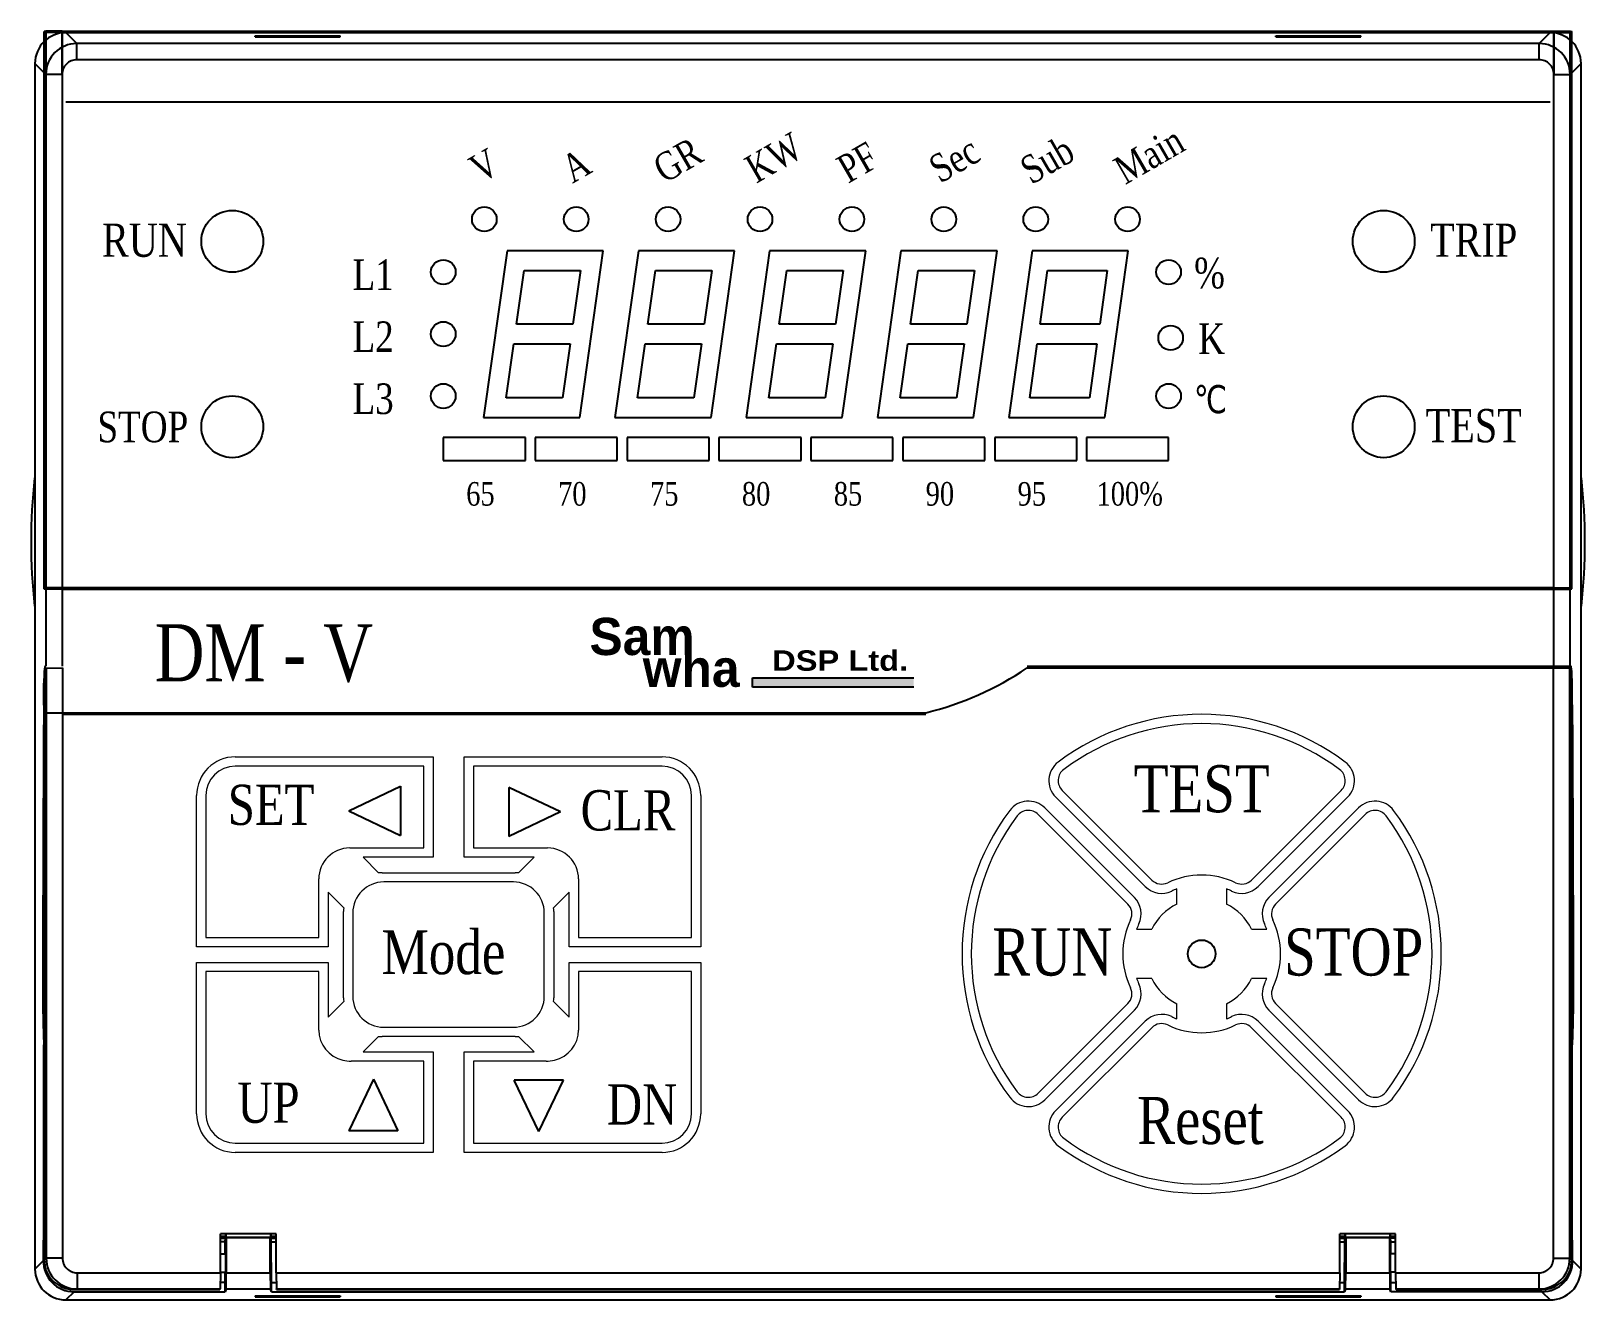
# Model space of a CAD drawing. Header units: millimetres. Extents: x 54 to 1685, y 68 to 1015.
# Drawn here: x 1000.9 to 1101.4, y 231.6 to 313.8 of the extents above; entities that cross this region are included whole.
import ezdxf
from ezdxf.enums import TextEntityAlignment as Align

# ---------------------------------------------------------------- set-up
doc = ezdxf.new("R2010")
doc.units = ezdxf.units.MM
doc.layers.add('02___PRT_ALL_AXES', color=7, linetype='Continuous')
doc.layers.add('40', color=7, linetype='Continuous')
doc.styles.add('SS', font='batang.ttc', dxfattribs={"width": 0.8})
doc.styles.get("Standard").update_dxf_attribs({"font": 'BareunDotumPro1.ttf'})

msp = doc.modelspace()

# ---------------------------------------------------------------- hatches: boundary and pattern name
msp.add_hatch(color=5).paths.add_polyline_path([(1047.552, 271.297), (1047.552, 271.891), (1057.99, 271.891), (1057.99, 271.297)])

# ---------------------------------------------------------------- linework, layer by layer
at = {"color": 7, "linetype": 'Continuous'}
for p, q in [((1001.86, 313.743), (1001.755, 313.726)), ((1001.755, 277.666), (1001.755, 313.726)), ((1001.755, 313.726), (1016.312, 313.726)), ((1001.755, 313.676), (1001.86, 313.659)), ((1001.755, 313.676), (1016.402, 313.676)), ((1002.912, 313.752), (1001.86, 313.743)), ((1001.86, 310.945), (1001.86, 313.743)), ((1001.86, 313.659), (1001.86, 277.733)), ((1002.912, 313.65), (1001.86, 313.659)), ((1002.912, 310.945), (1002.912, 313.752)), ((1002.912, 313.752), (1099.392, 313.752)), ((1002.912, 313.65), (1002.912, 277.742)), ((1002.912, 313.65), (1099.392, 313.65)), ((1003.857, 312.942), (1003.149, 313.65)), ((1099.155, 313.65), (1003.149, 313.65)), ((1016.312, 313.726), (1016.327, 313.733)), ((1016.312, 313.726), (1016.312, 313.676)), ((1016.327, 313.733), (1019.977, 313.733)), ((1016.402, 313.726), (1016.402, 313.676)), ((1016.416, 313.726), (1016.416, 313.669)), ((1016.416, 313.669), (1019.888, 313.669)), ((1019.888, 313.669), (1019.888, 313.726)), ((1019.902, 313.676), (1019.902, 313.726)), ((1019.902, 313.676), (1049.402, 313.676)), ((1019.992, 313.726), (1019.977, 313.733)), ((1019.992, 313.726), (1019.992, 313.676)), ((1019.992, 313.726), (1049.312, 313.726)), ((1052.902, 313.676), (1082.402, 313.676)), ((1052.992, 313.726), (1082.312, 313.726)), ((1082.312, 313.726), (1082.327, 313.733)), ((1082.312, 313.726), (1082.312, 313.676)), ((1082.327, 313.733), (1085.977, 313.733)), ((1082.402, 313.726), (1082.402, 313.676)), ((1082.416, 313.726), (1082.416, 313.669)), ((1082.416, 313.669), (1085.888, 313.669)), ((1085.902, 313.676), (1100.549, 313.676)), ((1085.992, 313.726), (1100.549, 313.726)), ((1098.447, 312.942), (1099.155, 313.65)), ((1099.392, 313.752), (1100.444, 313.743)), ((1099.392, 313.752), (1099.392, 310.945)), ((1099.392, 313.65), (1100.444, 313.659)), ((1099.392, 277.742), (1099.392, 313.65)), ((1100.444, 313.743), (1100.549, 313.726)), ((1100.444, 313.743), (1100.444, 310.945)), ((1100.549, 313.676), (1100.444, 313.659)), ((1100.444, 277.733), (1100.444, 313.659)), ((1100.549, 277.666), (1100.549, 313.726)), ((1003.857, 311.89), (1003.857, 312.942)), ((1098.447, 312.942), (1003.857, 312.942)), ((1015.402, 313.377), (1015.402, 313.443)), ((1015.402, 313.443), (1020.902, 313.443)), ((1015.402, 313.377), (1020.902, 313.377)), ((1020.902, 313.377), (1020.902, 313.443)), ((1081.402, 313.377), (1081.402, 313.443)), ((1081.402, 313.443), (1086.902, 313.443)), ((1081.402, 313.377), (1086.902, 313.377)), ((1086.902, 313.377), (1086.902, 313.443)), ((1098.447, 311.89), (1098.447, 312.942)), ((1001.152, 311.653), (1001.152, 233.643)), ((1001.86, 310.945), (1001.152, 311.653)), ((1098.447, 311.89), (1003.857, 311.89)), ((1100.444, 310.945), (1101.152, 311.653)), ((1101.152, 233.643), (1101.152, 311.653)), ((1002.912, 310.945), (1001.86, 310.945)), ((1099.392, 310.945), (1100.444, 310.945)), ((1099.155, 309.15), (1003.149, 309.15)), ((1001.755, 277.716), (1001.86, 277.733)), ((1001.755, 277.716), (1019.652, 277.716)), ((1001.86, 277.649), (1001.755, 277.666)), ((1001.755, 277.666), (1019.576, 277.666)), ((1002.912, 277.742), (1001.86, 277.733)), ((1001.86, 277.649), (1001.86, 272.646)), ((1002.912, 277.64), (1001.86, 277.649)), ((1002.912, 277.742), (1099.392, 277.742)), ((1002.912, 277.64), (1002.912, 272.646)), ((1002.912, 277.64), (1099.392, 277.64)), ((1082.652, 277.716), (1100.549, 277.716)), ((1082.728, 277.666), (1100.549, 277.666)), ((1099.392, 277.742), (1100.444, 277.733)), ((1099.392, 277.64), (1100.444, 277.649)), ((1099.392, 272.646), (1099.392, 277.64)), ((1100.549, 277.716), (1100.444, 277.733)), ((1100.444, 277.649), (1100.549, 277.666)), ((1100.444, 272.646), (1100.444, 277.649)), ((1001.835, 272.513), (1001.881, 272.529)), ((1001.881, 272.529), (1002.933, 272.546)), ((1001.881, 272.529), (1001.881, 234.351)), ((1002.933, 272.546), (1002.933, 234.351)), ((1065.324, 272.646), (1100.486, 272.646)), ((1065.324, 272.546), (1099.371, 272.546)), ((1098.499, 272.546), (1098.499, 272.646)), ((1098.799, 272.546), (1098.799, 272.62)), ((1099.371, 272.546), (1100.423, 272.529)), ((1099.371, 234.351), (1099.371, 272.546)), ((1100.469, 272.513), (1100.423, 272.529)), ((1100.423, 234.351), (1100.423, 272.529)), ((1001.734, 270.146), (1001.734, 271.546)), ((1001.734, 271.546), (1001.757, 271.546)), ((1001.757, 271.513), (1001.757, 234.228)), ((1100.547, 271.546), (1100.57, 271.546)), ((1100.547, 234.228), (1100.547, 271.513)), ((1100.57, 270.146), (1100.57, 271.546)), ((1001.818, 269.646), (1058.783, 269.646)), ((1002.933, 269.546), (1058.783, 269.546)), ((1001.734, 235.639), (1001.734, 248.146)), ((1100.57, 235.639), (1100.57, 248.146)), ((1001.699, 234.19), (1001.714, 235.397)), ((1001.714, 235.397), (1001.734, 235.639)), ((1001.757, 235.397), (1001.714, 235.397)), ((1001.734, 235.639), (1001.757, 235.639)), ((1013.152, 233.406), (1013.152, 235.933)), ((1016.752, 235.933), (1013.152, 235.933)), ((1013.152, 235.778), (1013.492, 235.778)), ((1013.469, 235.733), (1013.152, 235.733)), ((1013.152, 235.639), (1013.469, 235.639)), ((1013.463, 235.397), (1013.152, 235.397)), ((1013.46, 234.633), (1013.463, 235.397)), ((1013.463, 235.397), (1013.469, 235.639)), ((1013.469, 235.733), (1013.492, 235.778)), ((1013.469, 235.639), (1013.469, 235.733)), ((1013.497, 235.933), (1013.497, 235.687)), ((1013.497, 235.687), (1013.529, 235.656)), ((1016.407, 235.687), (1013.497, 235.687)), ((1013.529, 235.656), (1013.529, 233.406)), ((1016.375, 235.656), (1013.529, 235.656)), ((1016.407, 235.687), (1016.375, 235.656)), ((1016.375, 233.406), (1016.375, 235.656)), ((1016.407, 235.687), (1016.407, 235.933)), ((1016.435, 235.733), (1016.412, 235.778)), ((1016.412, 235.778), (1016.752, 235.778)), ((1016.435, 235.733), (1016.435, 235.639)), ((1016.752, 235.733), (1016.435, 235.733)), ((1016.441, 235.397), (1016.435, 235.639)), ((1016.435, 235.639), (1016.752, 235.639)), ((1016.452, 232.785), (1016.441, 235.397)), ((1016.441, 235.397), (1016.752, 235.397)), ((1016.752, 233.406), (1016.752, 235.933)), ((1089.152, 235.933), (1085.552, 235.933)), ((1085.552, 233.406), (1085.552, 235.933)), ((1085.552, 235.778), (1085.892, 235.778)), ((1085.869, 235.733), (1085.552, 235.733)), ((1085.552, 235.639), (1085.869, 235.639)), ((1085.552, 235.397), (1085.863, 235.397)), ((1085.852, 232.785), (1085.863, 235.397)), ((1085.863, 235.397), (1085.869, 235.639)), ((1085.869, 235.733), (1085.892, 235.778)), ((1085.869, 235.639), (1085.869, 235.733)), ((1085.897, 235.933), (1085.897, 235.687)), ((1088.807, 235.687), (1085.897, 235.687)), ((1085.897, 235.687), (1085.929, 235.656)), ((1088.775, 235.656), (1085.929, 235.656)), ((1085.929, 235.656), (1085.929, 233.406)), ((1088.807, 235.687), (1088.775, 235.656)), ((1088.775, 233.406), (1088.775, 235.656)), ((1088.807, 235.687), (1088.807, 235.933)), ((1088.812, 235.778), (1089.152, 235.778)), ((1088.835, 235.733), (1088.812, 235.778)), ((1089.152, 235.733), (1088.835, 235.733)), ((1088.835, 235.733), (1088.835, 235.639)), ((1089.152, 235.639), (1088.835, 235.639)), ((1088.841, 235.397), (1088.835, 235.639)), ((1088.841, 235.397), (1089.152, 235.397)), ((1088.844, 234.633), (1088.841, 235.397)), ((1089.152, 233.406), (1089.152, 235.933)), ((1100.57, 235.639), (1100.547, 235.639)), ((1100.547, 235.397), (1100.59, 235.397)), ((1100.59, 235.397), (1100.57, 235.639)), ((1100.605, 234.19), (1100.59, 235.397)), ((1001.699, 234.19), (1001.152, 233.643)), ((1001.881, 234.351), (1001.757, 234.228)), ((1002.933, 234.351), (1001.881, 234.351)), ((1013.152, 234.633), (1013.497, 234.633)), ((1089.152, 234.633), (1088.807, 234.633)), ((1099.371, 234.351), (1100.423, 234.351)), ((1100.423, 234.351), (1100.547, 234.228)), ((1100.605, 234.19), (1101.152, 233.643)), ((1003.878, 233.406), (1003.878, 232.354)), ((1003.878, 233.406), (1013.152, 233.406)), ((1013.152, 233.406), (1013.135, 232.354)), ((1013.152, 233.433), (1013.497, 233.433)), ((1013.452, 232.785), (1013.455, 233.433)), ((1013.511, 232.354), (1013.529, 233.406)), ((1013.529, 233.406), (1016.375, 233.406)), ((1016.375, 233.406), (1016.393, 232.354)), ((1016.752, 233.406), (1085.552, 233.406)), ((1016.752, 233.406), (1016.769, 232.354)), ((1085.552, 233.406), (1085.535, 232.354)), ((1085.911, 232.354), (1085.929, 233.406)), ((1085.929, 233.406), (1088.775, 233.406)), ((1088.775, 233.406), (1088.793, 232.354)), ((1089.152, 233.433), (1088.807, 233.433)), ((1088.852, 232.785), (1088.849, 233.433)), ((1089.152, 233.406), (1098.426, 233.406)), ((1089.152, 233.406), (1089.169, 232.354)), ((1098.426, 233.406), (1098.426, 232.354)), ((1002.417, 232.785), (1002.241, 232.785)), ((1003.679, 232.175), (1003.149, 231.646)), ((1003.679, 232.175), (1013.452, 232.175)), ((1003.743, 232.311), (1003.837, 232.313)), ((1003.878, 232.354), (1003.837, 232.313)), ((1003.837, 232.313), (1013.121, 232.313)), ((1003.837, 232.311), (1013.12, 232.311)), ((1003.878, 232.354), (1013.135, 232.354)), ((1013.121, 232.313), (1013.12, 232.311)), ((1013.121, 232.313), (1013.135, 232.354)), ((1013.452, 232.785), (1013.142, 232.785)), ((1013.452, 232.175), (1013.452, 232.785)), ((1013.511, 232.354), (1013.452, 232.175)), ((1013.511, 232.354), (1016.393, 232.354)), ((1016.452, 232.175), (1016.393, 232.354)), ((1016.452, 232.785), (1016.762, 232.785)), ((1016.452, 232.175), (1016.452, 232.785)), ((1016.452, 232.175), (1085.852, 232.175)), ((1016.783, 232.313), (1016.769, 232.354)), ((1016.769, 232.354), (1085.535, 232.354)), ((1016.783, 232.313), (1016.784, 232.311)), ((1016.783, 232.313), (1085.521, 232.313)), ((1016.784, 232.311), (1085.52, 232.311)), ((1085.521, 232.313), (1085.52, 232.311)), ((1085.535, 232.354), (1085.521, 232.313)), ((1085.542, 232.785), (1085.852, 232.785)), ((1085.852, 232.175), (1085.852, 232.785)), ((1085.911, 232.354), (1085.852, 232.175)), ((1085.911, 232.354), (1088.793, 232.354)), ((1088.852, 232.175), (1088.793, 232.354)), ((1088.852, 232.785), (1089.162, 232.785)), ((1088.852, 232.175), (1088.852, 232.785)), ((1098.625, 232.175), (1088.852, 232.175)), ((1089.169, 232.354), (1098.426, 232.354)), ((1089.169, 232.354), (1089.183, 232.313)), ((1089.183, 232.313), (1098.467, 232.313)), ((1089.183, 232.313), (1089.184, 232.311)), ((1089.184, 232.311), (1098.467, 232.311)), ((1098.426, 232.354), (1098.467, 232.313)), ((1098.467, 232.313), (1098.561, 232.311)), ((1098.625, 232.175), (1099.155, 231.646)), ((1099.887, 232.785), (1100.063, 232.785)), ((1003.149, 231.646), (1099.155, 231.646)), ((1015.402, 231.918), (1020.902, 231.918)), ((1015.402, 231.918), (1015.402, 231.853)), ((1015.402, 231.853), (1020.902, 231.853)), ((1020.902, 231.918), (1020.902, 231.853)), ((1081.402, 231.918), (1086.902, 231.918)), ((1081.402, 231.918), (1081.402, 231.853)), ((1081.402, 231.853), (1086.902, 231.853)), ((1086.902, 231.918), (1086.902, 231.853))]:
    msp.add_line(p, q, dxfattribs=at)
at = {"color": 5}
for p, q in [((1047.552, 271.891), (1057.99, 271.891)), ((1047.552, 271.297), (1047.552, 271.891)), ((1057.99, 271.297), (1047.552, 271.297))]:
    msp.add_line(p, q, dxfattribs=at)
at = {"color": 7, "linetype": 'Continuous', "lineweight": 15}
for p, q in [((1014.11, 266.79), (1026.91, 266.79)), ((1026.91, 266.79), (1026.91, 260.29)), ((1028.91, 260.29), (1028.91, 266.79)), ((1028.91, 266.79), (1041.71, 266.79)), ((1026.31, 266.19), (1014.11, 266.19)), ((1026.31, 260.89), (1026.31, 266.19)), ((1029.51, 266.19), (1029.51, 260.89)), ((1041.71, 266.19), (1029.51, 266.19)), ((1073.392, 258.818), (1067.594, 264.616)), ((1085.634, 264.616), (1079.837, 258.818)), ((1011.61, 254.49), (1011.61, 264.29)), ((1012.21, 264.29), (1012.21, 255.09)), ((1043.61, 255.09), (1043.61, 264.29)), ((1044.21, 264.29), (1044.21, 254.49)), ((1066.463, 263.485), (1072.261, 257.687)), ((1072.968, 258.394), (1067.17, 264.192)), ((1086.059, 264.192), (1080.261, 258.394)), ((1080.968, 257.687), (1086.766, 263.485)), ((1066.039, 263.061), (1071.837, 257.263)), ((1081.392, 257.263), (1087.19, 263.061)), ((1021.51, 260.89), (1026.31, 260.89)), ((1029.51, 260.89), (1034.31, 260.89)), ((1022.372, 260.29), (1023.383, 259.28)), ((1026.91, 260.29), (1022.372, 260.29)), ((1023.61, 259.29), (1032.21, 259.29)), ((1033.447, 260.29), (1028.91, 260.29)), ((1032.437, 259.28), (1033.447, 260.29)), ((1019.51, 255.09), (1019.51, 258.89)), ((1032.097, 258.69), (1023.71, 258.69)), ((1036.31, 258.89), (1036.31, 255.09)), ((1021.12, 257.017), (1020.11, 258.028)), ((1020.11, 258.028), (1020.11, 254.49)), ((1035.71, 258.028), (1034.699, 257.017)), ((1035.71, 254.49), (1035.71, 258.028)), ((1075.014, 257.265), (1075.014, 258.246)), ((1078.214, 258.246), (1078.214, 257.265)), ((1021.11, 251.19), (1021.11, 256.79)), ((1021.71, 256.69), (1021.71, 251.29)), ((1034.097, 251.29), (1034.097, 256.69)), ((1034.71, 256.79), (1034.71, 251.19)), ((1072.408, 255.64), (1073.389, 255.64)), ((1079.839, 255.64), (1080.82, 255.64)), ((1020.11, 254.49), (1011.61, 254.49)), ((1012.21, 255.09), (1019.51, 255.09)), ((1044.21, 254.49), (1035.71, 254.49)), ((1036.31, 255.09), (1043.61, 255.09)), ((1011.61, 243.69), (1011.61, 253.49)), ((1011.61, 253.49), (1020.11, 253.49)), ((1020.11, 253.49), (1020.11, 249.953)), ((1035.71, 249.953), (1035.71, 253.49)), ((1035.71, 253.49), (1044.21, 253.49)), ((1044.21, 253.49), (1044.21, 243.69)), ((1012.21, 252.89), (1012.21, 243.69)), ((1019.51, 252.89), (1012.21, 252.89)), ((1019.51, 249.112), (1019.51, 252.89)), ((1043.61, 252.89), (1036.31, 252.89)), ((1036.31, 252.89), (1036.31, 249.112)), ((1043.61, 243.69), (1043.61, 252.89)), ((1073.389, 252.44), (1072.408, 252.44)), ((1080.82, 252.44), (1079.839, 252.44)), ((1020.11, 249.953), (1021.12, 250.963)), ((1034.699, 250.963), (1035.71, 249.953)), ((1071.837, 250.818), (1066.039, 245.02)), ((1072.261, 250.394), (1066.463, 244.596)), ((1075.014, 249.834), (1075.014, 250.815)), ((1078.214, 250.815), (1078.214, 249.834)), ((1086.766, 244.596), (1080.968, 250.394)), ((1087.19, 245.02), (1081.392, 250.818)), ((1023.71, 249.29), (1032.097, 249.29)), ((1067.17, 243.889), (1072.968, 249.687)), ((1067.594, 243.465), (1073.392, 249.263)), ((1079.837, 249.263), (1085.634, 243.465)), ((1080.261, 249.687), (1086.059, 243.889)), ((1023.383, 248.701), (1022.372, 247.69)), ((1032.21, 248.69), (1023.61, 248.69)), ((1033.447, 247.69), (1032.437, 248.701)), ((1022.372, 247.69), (1026.91, 247.69)), ((1026.91, 247.69), (1026.91, 241.19)), ((1028.91, 241.19), (1028.91, 247.69)), ((1028.91, 247.69), (1033.447, 247.69)), ((1026.31, 247.09), (1021.61, 247.09)), ((1026.31, 241.79), (1026.31, 247.09)), ((1029.51, 247.09), (1029.51, 241.79)), ((1034.21, 247.09), (1029.51, 247.09)), ((1014.11, 241.79), (1026.31, 241.79)), ((1029.51, 241.79), (1041.71, 241.79)), ((1026.91, 241.19), (1014.11, 241.19)), ((1041.71, 241.19), (1028.91, 241.19))]:
    msp.add_line(p, q, dxfattribs=at)
for p, q in [((1021.459, 263.296), (1024.794, 264.887)), ((1024.794, 264.887), (1024.794, 261.705)), ((1031.8, 264.813), (1031.8, 261.631)), ((1035.134, 263.222), (1031.8, 264.813)), ((1021.459, 263.296), (1024.794, 261.705)), ((1035.134, 263.222), (1031.8, 261.631)), ((1023.039, 245.923), (1021.448, 242.588)), ((1023.039, 245.923), (1024.629, 242.588)), ((1035.333, 245.869), (1032.151, 245.869)), ((1033.742, 242.535), (1032.151, 245.869)), ((1033.742, 242.535), (1035.333, 245.869)), ((1024.629, 242.588), (1021.448, 242.588))]:
    msp.add_line(p, q)
at = {"color": 1}
for centre, radius in [((1013.916, 300.147), 2), ((1088.388, 288.147), 2), ((1076.614, 254.04), 0.894)]:
    msp.add_circle(centre, radius, dxfattribs=at)
at = {"color": 3}
msp.add_circle((1088.388, 300.147), 2, dxfattribs=at)
at = {"color": 30}
msp.add_circle((1013.916, 288.147), 2, dxfattribs=at)
at = {"color": 7, "linetype": 'Continuous'}
for centre, radius, start, end in [((1003.86, 310.942), 2, 90.08421, 179.91579), ((1098.444, 310.942), 2, 0.08421, 89.91579), ((990.769, 266.187), 11.657, 19.4695, 19.85245), ((1111.535, 266.187), 11.657, 160.14755, 160.5305), ((990.776, 252.102), 11.65, 340.14755, 340.53109), ((1111.528, 252.102), 11.65, 199.46891, 199.85245), ((1003.881, 234.354), 2, 180.08421, 269.91579), ((1098.423, 234.354), 2, 270.08421, 359.91579)]:
    msp.add_arc(centre, radius, start, end, dxfattribs=at)
at = {"color": 7}
msp.add_arc((1054.004, 289.251), 20.179, 283.6991, 304.1229, dxfattribs=at)
at = {"color": 7, "linetype": 'Continuous', "lineweight": 15}
for centre, radius, start, end in [((1076.614, 254.04), 15.5, 53.21321, 126.78679), ((1076.614, 254.04), 14.9, 53.21321, 126.78679), ((1014.11, 264.29), 2.5, 90, 180), ((1041.71, 264.29), 2.5, 0, 90), ((1068.231, 265.253), 1.5, 126.78679, 225), ((1084.998, 265.253), 1.5, 315, 53.21321), ((1014.11, 264.29), 1.9, 90, 180), ((1041.71, 264.29), 1.9, 0, 90), ((1068.231, 265.253), 0.9, 126.78679, 225), ((1084.998, 265.253), 0.9, 315, 53.21321), ((1076.614, 254.04), 15.5, 143.21321, 216.78679), ((1065.402, 262.424), 1.5, 45, 143.21321), ((1065.402, 262.424), 0.9, 45, 143.21321), ((1087.827, 262.424), 1.5, 36.78679, 135), ((1087.827, 262.424), 0.9, 36.78679, 135), ((1076.614, 254.04), 15.5, 323.21321, 36.78679), ((1076.614, 254.04), 14.9, 143.21321, 216.78679), ((1076.614, 254.04), 14.9, 323.21321, 36.78679), ((1021.51, 258.89), 2, 90, 180), ((1034.31, 258.89), 2, 0, 90), ((1023.61, 256.79), 2.5, 90, 95.20818), ((1032.21, 256.79), 2.5, 84.79182, 90), ((1023.71, 256.69), 2, 90, 180), ((1032.097, 256.69), 2, 0, 90), ((1074.029, 259.455), 1.5, 225, 295.52878), ((1074.029, 259.455), 0.9, 225, 295.52878), ((1076.614, 254.04), 5.1, 64.47122, 115.52878), ((1079.2, 259.455), 1.5, 244.47122, 315), ((1079.2, 259.455), 0.9, 244.47122, 315), ((1071.2, 256.626), 1.5, 334.47122, 45), ((1076.614, 254.04), 4.5, 110.8275, 115.52878), ((1076.614, 254.04), 4.5, 64.47122, 69.1725), ((1082.029, 256.626), 1.5, 135, 205.52878), ((1023.61, 256.79), 2.5, 174.79182, 180), ((1032.21, 256.79), 2.5, 0, 5.20818), ((1071.2, 256.626), 0.9, 334.47122, 45), ((1076.614, 254.04), 3.6, 116.3878, 153.6122), ((1076.614, 254.04), 3.6, 26.3878, 63.6122), ((1082.029, 256.626), 0.9, 135, 205.52878), ((1076.614, 254.04), 5.1, 154.47122, 205.52878), ((1076.614, 254.04), 4.5, 154.47122, 159.1725), ((1076.614, 254.04), 4.5, 20.8275, 25.52878), ((1076.614, 254.04), 5.1, 334.47122, 25.52878), ((1076.614, 254.04), 4.5, 200.8275, 205.52878), ((1076.614, 254.04), 3.6, 206.3878, 243.6122), ((1076.614, 254.04), 3.6, 296.3878, 333.6122), ((1076.614, 254.04), 4.5, 334.47122, 339.1725), ((1023.71, 251.29), 2, 180, 270), ((1032.097, 251.29), 2, 270, 0), ((1071.2, 251.455), 0.9, 315, 25.52878), ((1071.2, 251.455), 1.5, 315, 25.52878), ((1082.029, 251.455), 1.5, 154.47122, 225), ((1082.029, 251.455), 0.9, 154.47122, 225), ((1023.61, 251.19), 2.5, 180, 185.20818), ((1032.21, 251.19), 2.5, 354.79182, 0), ((1074.029, 248.626), 1.5, 64.47122, 135), ((1074.029, 248.626), 0.9, 64.47122, 135), ((1076.614, 254.04), 5.1, 244.47122, 295.52878), ((1076.614, 254.04), 4.5, 244.47122, 249.1725), ((1076.614, 254.04), 4.5, 290.8275, 295.52878), ((1079.2, 248.626), 1.5, 45, 115.52878), ((1079.2, 248.626), 0.9, 45, 115.52878), ((1021.51, 249.112), 2, 180, 257.08599), ((1023.61, 251.19), 2.5, 264.79182, 270), ((1032.21, 251.19), 2.5, 270, 275.20818), ((1034.31, 249.112), 2, 282.91401, 0), ((1021.61, 249.19), 2.1, 254.90233, 270), ((1034.21, 249.19), 2.1, 270, 285.09767), ((1065.402, 245.657), 1.5, 216.78679, 315), ((1065.402, 245.657), 0.9, 216.78679, 315), ((1087.827, 245.657), 1.5, 225, 323.21321), ((1087.827, 245.657), 0.9, 225, 323.21321), ((1014.11, 243.69), 2.5, 180, 270), ((1014.11, 243.69), 1.9, 180, 270), ((1041.71, 243.69), 1.9, 270, 0), ((1041.71, 243.69), 2.5, 270, 0), ((1068.231, 242.828), 1.5, 135, 233.21321), ((1068.231, 242.828), 0.9, 135, 233.21321), ((1084.998, 242.828), 0.9, 306.78679, 45), ((1084.998, 242.828), 1.5, 306.78679, 45), ((1076.614, 254.04), 15.5, 233.21321, 306.78679), ((1076.614, 254.04), 14.9, 233.21321, 306.78679)]:
    msp.add_arc(centre, radius, start, end, dxfattribs=at)
at = {"color": 7, "linetype": 'Continuous'}
for centre, major_axis, ratio, start_param, end_param in [((1003.155, 311.647), (1.418, -1.418), 0.9972647, 2.357564, 3.9256213), ((1099.149, 311.647), (1.418, 1.418), 0.9972647, -0.7840286, 0.7840286), ((1001.817, 271.543), (0, 1.103), 0.075882, 6.2801387, 7.850935), ((1001.836, 271.51), (0, 1.003), 0.0782299, 0.0140979, 1.5674409), ((1098.789, 271.046), (0, 1.6), 0.0349208, -0.3537841, -0.1819588), ((1100.468, 271.51), (0, 1.003), 0.0782299, 4.7157444, 6.2690874), ((1100.487, 271.543), (0, 1.103), 0.075882, 4.7154356, 6.2862319), ((1013.492, 236.078), (0, 0.3), 0.0174551, -3.1066861, -2.0799773), ((1016.412, 236.078), (0, 0.3), 0.0174551, -4.203208, -3.1764992), ((1085.892, 236.078), (0, 0.3), 0.0174551, -3.1066861, -2.0799773), ((1088.812, 236.078), (0, 0.3), 0.0174551, -4.203208, -3.1764992), ((1003.702, 234.196), (0.876, 1.838), 0.9802708, -4.2724963, -3.506276), ((1003.76, 234.233), (1.418, 1.418), 0.9972647, 2.357564, 2.5671651), ((1013.497, 234.033), (0, 0.7), 0.0174551, -3.6798354, 0.5382428), ((1088.807, 234.033), (0, 0.7), 0.0174551, -0.5382428, 3.6798354), ((1098.602, 234.196), (-0.876, 1.838), 0.9802708, -2.7769093, -2.010689), ((1098.544, 234.233), (-1.418, 1.418), 0.9972647, -2.5671651, -2.357564), ((1003.155, 233.649), (1.418, 1.418), 0.9972647, -3.9256213, -2.357564), ((1099.149, 233.649), (1.418, -1.418), 0.9972647, -0.7840286, 0.7840286), ((1003.684, 234.178), (1.418, 1.418), 0.9972647, -3.159401, -2.357564), ((1098.62, 234.178), (1.418, -1.418), 0.9972647, -0.7840286, 0.0178083)]:
    msp.add_ellipse(centre, major_axis=major_axis, ratio=ratio, start_param=start_param, end_param=end_param, dxfattribs=at)
for points, knots in [([(1003.857, 311.89), (1003.734, 311.89), (1003.485, 311.841), (1003.171, 311.631), (1002.961, 311.316), (1002.912, 311.068), (1002.912, 310.945)], [0, 0, 0, 0, 0.2502191, 0.500153, 0.7500302, 1, 1, 1, 1]), ([(1099.392, 310.945), (1099.392, 311.068), (1099.343, 311.317), (1099.133, 311.631), (1098.818, 311.841), (1098.57, 311.89), (1098.447, 311.89)], [0, 0, 0, 0, 0.2502191, 0.500153, 0.7500302, 1, 1, 1, 1]), ([(1001.734, 270.146), (1001.705, 269.525), (1001.667, 254.192), (1001.649, 252.146), (1001.667, 250.1), (1001.705, 248.767), (1001.734, 248.146)], [0, 0, 0, 0, 0.2329971, 0.500001, 0.7670065, 1, 1, 1, 1]), ([(1100.57, 270.146), (1100.599, 269.525), (1100.637, 254.192), (1100.655, 252.146), (1100.637, 250.1), (1100.599, 248.767), (1100.57, 248.146)], [0, 0, 0, 0, 0.2329971, 0.500001, 0.7670065, 1, 1, 1, 1]), ([(1002.933, 234.351), (1002.933, 234.228), (1002.982, 233.979), (1003.192, 233.665), (1003.507, 233.455), (1003.755, 233.406), (1003.878, 233.406)], [0, 0, 0, 0, 0.2502193, 0.5001512, 0.7500273, 1, 1, 1, 1]), ([(1098.426, 233.406), (1098.549, 233.406), (1098.798, 233.455), (1099.112, 233.665), (1099.322, 233.98), (1099.371, 234.228), (1099.371, 234.351)], [0, 0, 0, 0, 0.2502193, 0.5001512, 0.7500273, 1, 1, 1, 1]), ([(1001.801, 233.811), (1001.828, 233.685), (1001.906, 233.444), (1002.09, 233.124), (1002.319, 232.859), (1002.658, 232.587), (1003.135, 232.367), (1003.543, 232.311), (1003.742, 232.311)], [0, 0, 0, 0, 0.1453169, 0.2844545, 0.4157128, 0.5400544, 0.7741645, 1, 1, 1, 1]), ([(1098.562, 232.311), (1098.761, 232.311), (1099.169, 232.367), (1099.646, 232.587), (1099.984, 232.859), (1100.214, 233.124), (1100.398, 233.444), (1100.476, 233.685), (1100.503, 233.811)], [0, 0, 0, 0, 0.2258312, 0.4599354, 0.5842729, 0.7155252, 0.8546651, 1, 1, 1, 1])]:
    msp.add_open_spline(points, degree=3, knots=knots, dxfattribs=at)
at = {"layer": '02___PRT_ALL_AXES', "color": 7, "linetype": 'Continuous'}
for p, q in [((1031.688, 299.538), (1030.173, 288.755)), ((1037.905, 299.538), (1031.688, 299.538)), ((1036.389, 288.755), (1037.905, 299.538)), ((1040.179, 299.538), (1038.664, 288.755)), ((1046.395, 299.538), (1040.179, 299.538)), ((1044.88, 288.755), (1046.395, 299.538)), ((1048.67, 299.538), (1047.154, 288.755)), ((1054.886, 299.538), (1048.67, 299.538)), ((1053.371, 288.755), (1054.886, 299.538)), ((1057.161, 299.538), (1055.645, 288.755)), ((1063.377, 299.538), (1057.161, 299.538)), ((1061.861, 288.755), (1063.377, 299.538)), ((1065.651, 299.538), (1064.136, 288.755)), ((1071.868, 299.538), (1065.651, 299.538)), ((1070.352, 288.755), (1071.868, 299.538)), ((1032.306, 294.783), (1032.795, 298.265)), ((1032.795, 298.265), (1036.439, 298.265)), ((1036.439, 298.265), (1035.95, 294.783)), ((1040.797, 294.783), (1041.286, 298.265)), ((1041.286, 298.265), (1044.93, 298.265)), ((1044.93, 298.265), (1044.441, 294.783)), ((1049.288, 294.783), (1049.777, 298.265)), ((1049.777, 298.265), (1053.421, 298.265)), ((1053.421, 298.265), (1052.932, 294.783)), ((1057.778, 294.783), (1058.268, 298.265)), ((1058.268, 298.265), (1061.912, 298.265)), ((1061.912, 298.265), (1061.423, 294.783)), ((1066.162, 294.783), (1066.651, 298.265)), ((1066.651, 298.265), (1070.51, 298.265)), ((1070.51, 298.265), (1070.02, 294.783)), ((1035.95, 294.783), (1032.306, 294.783)), ((1044.441, 294.783), (1040.797, 294.783)), ((1052.932, 294.783), (1049.288, 294.783)), ((1061.423, 294.783), (1057.778, 294.783)), ((1070.02, 294.783), (1066.162, 294.783)), ((1031.638, 290.029), (1032.127, 293.51)), ((1032.127, 293.51), (1035.771, 293.51)), ((1035.771, 293.51), (1035.282, 290.029)), ((1040.129, 290.029), (1040.618, 293.51)), ((1040.618, 293.51), (1044.262, 293.51)), ((1044.262, 293.51), (1043.773, 290.029)), ((1048.619, 290.029), (1049.109, 293.51)), ((1049.109, 293.51), (1052.753, 293.51)), ((1052.753, 293.51), (1052.264, 290.029)), ((1057.11, 290.029), (1057.599, 293.51)), ((1057.599, 293.51), (1061.244, 293.51)), ((1061.244, 293.51), (1060.754, 290.029)), ((1065.494, 290.029), (1065.983, 293.51)), ((1065.983, 293.51), (1069.841, 293.51)), ((1069.841, 293.51), (1069.352, 290.029)), ((1035.282, 290.029), (1031.638, 290.029)), ((1043.773, 290.029), (1040.129, 290.029)), ((1052.264, 290.029), (1048.619, 290.029)), ((1060.754, 290.029), (1057.11, 290.029)), ((1069.352, 290.029), (1065.494, 290.029)), ((1030.173, 288.755), (1036.389, 288.755)), ((1038.664, 288.755), (1044.88, 288.755)), ((1047.154, 288.755), (1053.371, 288.755)), ((1055.645, 288.755), (1061.861, 288.755)), ((1064.136, 288.755), (1070.352, 288.755)), ((1027.564, 287.46), (1027.564, 285.974)), ((1032.871, 287.46), (1027.564, 287.46)), ((1032.871, 285.974), (1032.871, 287.46)), ((1033.508, 287.46), (1033.508, 285.974)), ((1038.815, 287.46), (1033.508, 287.46)), ((1038.815, 285.974), (1038.815, 287.46)), ((1039.452, 287.46), (1039.452, 285.974)), ((1044.758, 287.46), (1039.452, 287.46)), ((1044.758, 285.974), (1044.758, 287.46)), ((1045.395, 287.46), (1045.395, 285.974)), ((1050.702, 287.46), (1045.395, 287.46)), ((1050.702, 285.974), (1050.702, 287.46)), ((1051.339, 287.46), (1051.339, 285.974)), ((1056.645, 287.46), (1051.339, 287.46)), ((1056.645, 285.974), (1056.645, 287.46)), ((1057.282, 287.46), (1057.282, 285.974)), ((1062.589, 287.46), (1057.282, 287.46)), ((1062.589, 285.974), (1062.589, 287.46)), ((1063.226, 287.46), (1063.226, 285.974)), ((1068.532, 287.46), (1063.226, 287.46)), ((1068.532, 285.974), (1068.532, 287.46)), ((1074.476, 287.46), (1069.169, 287.46)), ((1069.169, 287.46), (1069.169, 285.974)), ((1074.476, 285.974), (1074.476, 287.46)), ((1027.564, 285.974), (1032.871, 285.974)), ((1033.508, 285.974), (1038.815, 285.974)), ((1039.452, 285.974), (1044.758, 285.974)), ((1045.395, 285.974), (1050.702, 285.974)), ((1051.339, 285.974), (1056.645, 285.974)), ((1057.282, 285.974), (1062.589, 285.974)), ((1063.226, 285.974), (1068.532, 285.974)), ((1069.169, 285.974), (1074.476, 285.974))]:
    msp.add_line(p, q, dxfattribs=at)
for centre in [(1030.218, 301.576), (1036.161, 301.576), (1042.105, 301.576), (1048.048, 301.576), (1053.992, 301.576), (1059.936, 301.576), (1065.879, 301.576), (1071.823, 301.576), (1027.564, 298.158), (1074.476, 298.158), (1027.564, 294.147), (1074.609, 293.901), (1027.564, 290.135), (1074.476, 290.135)]:
    msp.add_circle(centre, 0.796, dxfattribs=at)
for centre, start, end in [((1038.788, 280.696), 173.70019, 186.29981), ((1063.516, 280.696), 353.70019, 6.29981)]:
    msp.add_arc(centre, 37.886, start, end, dxfattribs=at)

# ---------------------------------------------------------------- texts
at = {"color": 0, "style": 'SS', "width": 0.8}
for s, height, p in [('GR', 1.8144, (1041.864, 303.865)), ('KW', 1.8144, (1047.808, 303.865)), ('PF', 1.8144, (1053.751, 303.865)), ('Sub', 1.8144, (1065.598, 303.782)), ('Main', 1.8144, (1071.668, 303.782)), ('V', 1.814, (1029.977, 303.865)), ('A', 1.814, (1035.921, 303.865)), ('Sec', 1.8144, (1059.695, 303.865))]:
    msp.add_text(s, height=height, rotation=30, dxfattribs=at).set_placement(p)
msp.add_text('℃', height=1.814, dxfattribs=at).set_placement((1076.114, 289.028))
at = {"color": 1, "linetype": 'Continuous', "style": 'SS', "width": 0.8}
for height, p in [(1.9871, (1005.194, 287.145)), (3.0468, (1081.945, 252.639))]:
    msp.add_text('STOP', height=height, dxfattribs=at).set_placement(p)
at = {"linetype": 'Continuous', "style": 'SS', "width": 0.8}
msp.add_text('TEST', height=3.0468, dxfattribs=at).set_placement((1072.219, 263.203))
at = {"color": 7, "linetype": 'Continuous', "style": 'SS', "width": 0.8}
for s, p in [('RUN', (1063.071, 252.639)), ('Reset', (1072.442, 241.735))]:
    msp.add_text(s, height=3.0468, dxfattribs=at).set_placement(p)
at = {"color": 20, "insert": (1037.019, 275.783), "char_height": 2.40786, "width": 8.65277, "attachment_point": 1}
msp.add_mtext('{\\fPump Demi Bold LET|b0|i0|c0|p2;Sam}', dxfattribs=at)
at = {"color": 5, "insert": (1040.466, 273.722), "char_height": 2.40786, "width": 8.65277, "attachment_point": 1}
msp.add_mtext('{\\fPump Demi Bold LET|b0|i0|c0|p2;wha}', dxfattribs=at)
at = {"color": 0, "insert": (1048.832, 273.68), "char_height": 1.32071, "width": 9.15833, "attachment_point": 1}
msp.add_mtext('{\\fArial Black|b0|i0|c0|p34;DSP Ltd.}', dxfattribs=at)
at = {"layer": '40', "color": 0, "style": 'SS', "width": 0.8}
for s, height, p in [('RUN', 2.1528, (1008.237, 299.144)), ('TRIP', 2.1528, (1094.208, 299.144)), ('L1', 1.9802, (1023.027, 296.996)), ('%', 1.98, (1077.122, 297.108)), ('L2', 1.9802, (1023.027, 292.985)), ('K', 1.98, (1077.255, 292.852)), ('L3', 1.9802, (1023.027, 288.973)), ('TEST', 2.1528, (1094.208, 287.144)), ('65', 1.5232, (1029.966, 283.045)), ('70', 1.5232, (1035.909, 283.045)), ('75', 1.5232, (1041.853, 283.045)), ('80', 1.5232, (1047.796, 283.045)), ('85', 1.5232, (1053.74, 283.045)), ('90', 1.5232, (1059.683, 283.045)), ('95', 1.5232, (1065.627, 283.045)), ('100%%%', 1.5232, (1071.961, 283.045)), ('SET', 2.6049, (1016.425, 262.384)), ('CLR', 2.6049, (1039.507, 262.027)), ('Mode', 2.8417, (1027.575, 252.726)), ('UP', 2.6049, (1016.258, 243.11)), ('DN', 2.6049, (1040.422, 242.998))]:
    msp.add_text(s, height=height, dxfattribs=at).set_placement(p, align=Align.CENTER)
at = {"layer": '40', "color": 0, "lineweight": -3, "style": 'SS', "width": 0.8}
msp.add_text('DM - V', height=3.6942, dxfattribs=at).set_placement((1015.96, 271.678), align=Align.CENTER)

doc.saveas('drawing.dxf')
